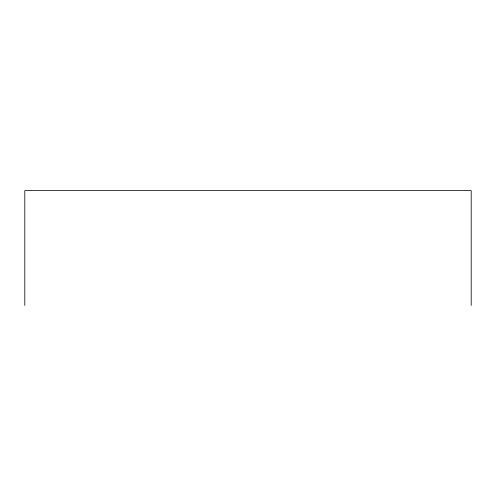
<?xml version="1.0" encoding="UTF-8"?>
<svg xmlns="http://www.w3.org/2000/svg" width="496" height="496" viewBox="0 0 496 496"><rect width="100%" height="100%" fill="white"/><g stroke="black" fill="none" stroke-linecap="round" stroke-linejoin="round"><path stroke-width="0.74" d="M471.2 305.4L471.2 190.6L24.8 190.6L24.8 305.4"/></g></svg>
